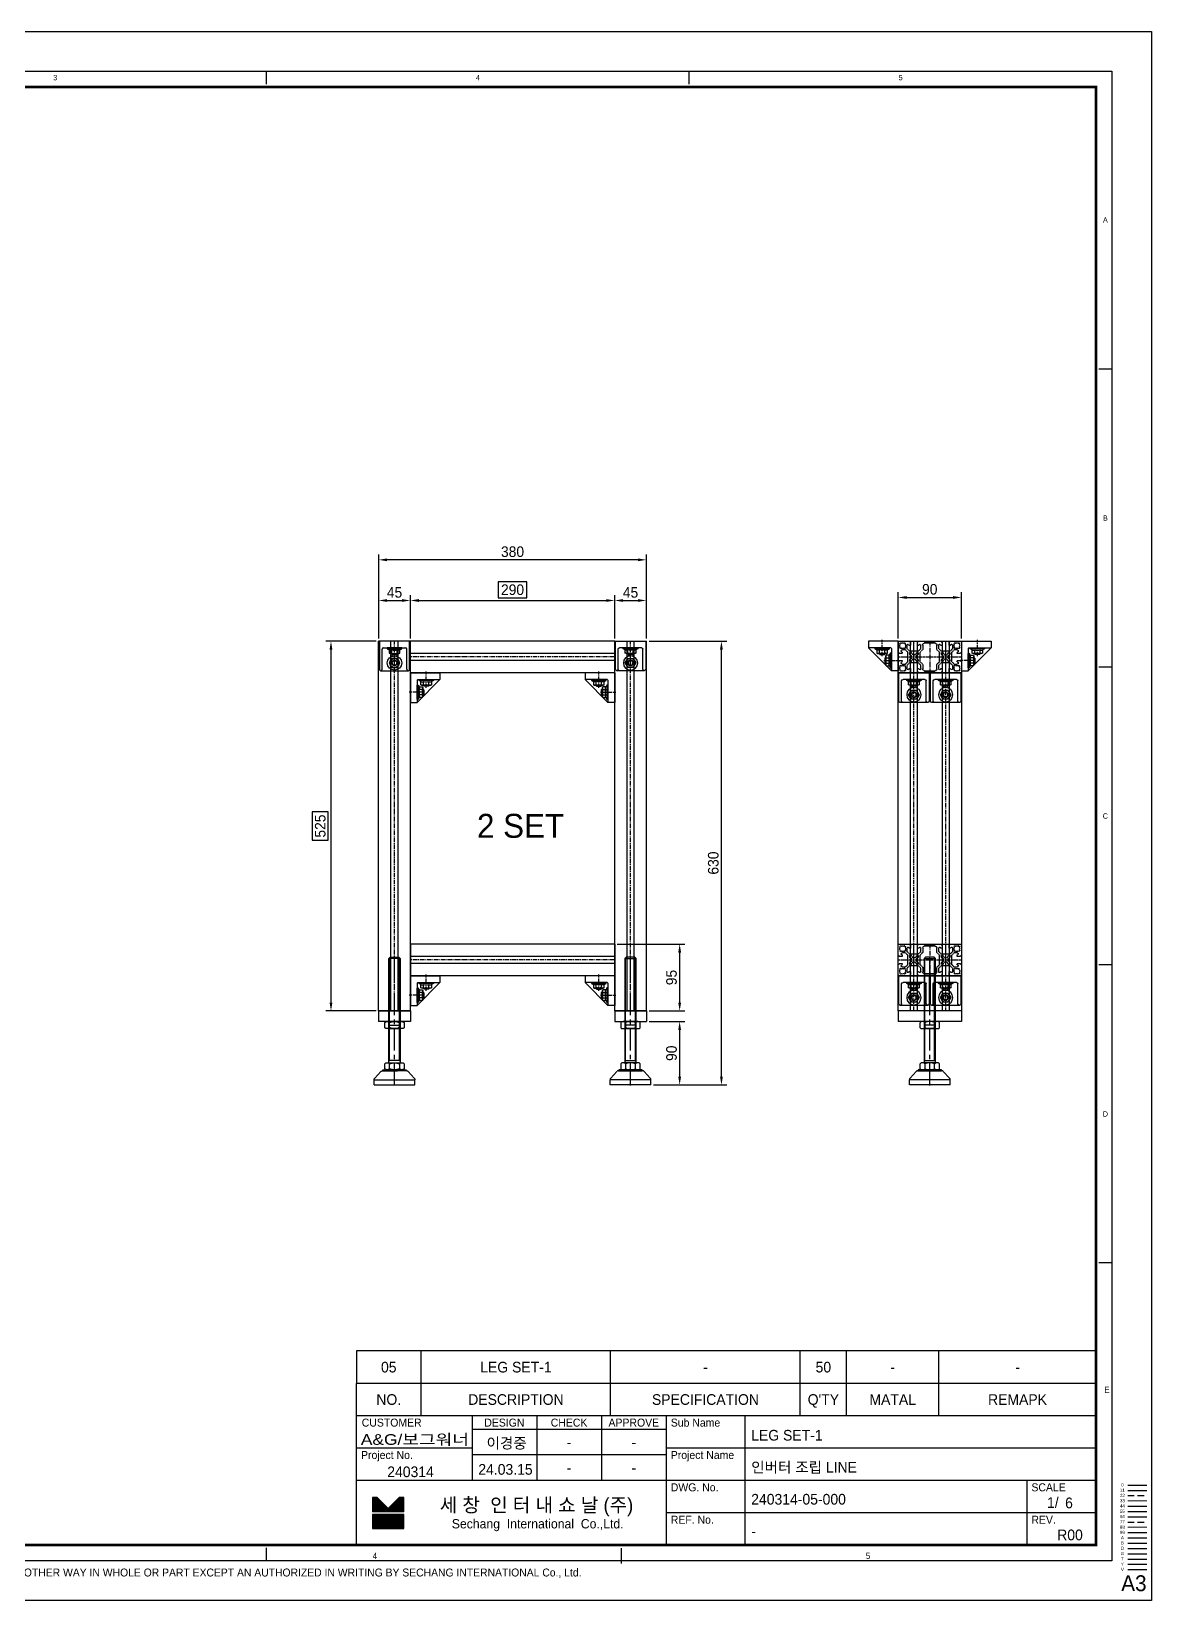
# Model space of a CAD drawing. Header units: inches. Extents: x 0 to 77285, y -118 to 40065.
# Drawn here: x 69500 to 71090, y 7929 to 10156 of the extents above; entities that cross this region are included whole.
import ezdxf
from ezdxf.enums import TextEntityAlignment as Align

# ---------------------------------------------------------------- set-up
doc = ezdxf.new("R2010")
doc.units = ezdxf.units.IN
doc.header["$LTSCALE"] = 5
doc.header["$MEASUREMENT"] = 0
for name, pattern in [('CENTER', [2, 1.25, -0.25, 0.25, -0.25]), ('HIDDEN', [0.375, 0.25, -0.125]), ('PHANTOM', [2.5, 1.25, -0.25, 0.25, -0.25, 0.25, -0.25])]:
    doc.linetypes.add(name, pattern=pattern)
for name, color, linetype in [('11', 1, 'CENTER'), ('22', 2, 'HIDDEN'), ('44', 4, 'Continuous'), ('55', 5, 'Continuous'), ('66', 6, 'PHANTOM'), ('77', 40, 'HIDDEN'), ('99', 181, 'Continuous'), ('A', 8, 'Continuous'), ('B', 123, 'Continuous'), ('D', 3, 'Continuous'), ('G', 231, 'Continuous'), ('T', 3, 'Continuous'), ('VV', 1, 'Continuous'), ('Y', 60, 'Continuous')]:
    doc.layers.add(name, color=color, linetype=linetype)
doc.layers.add('33', color=3, linetype='PHANTOM', lineweight=9)
doc.layers.add('88', color=35, linetype='Continuous', lineweight=5)
doc.styles.add('SCI', font='')
doc.styles.get('SCI').set_extended_font_data('Gulim')
doc.dimstyles.new('S', dxfattribs={"dimscale": 100, "dimtxt": 2.5, "dimasz": 2, "dimexe": 1.25, "dimexo": 0.625, "dimgap": -0.625, "dimtad": 1, "dimdec": 8, "dimtxsty": 'SCI', "dimcen": 2.5, "dimclrd": 1, "dimclre": 1, "dimclrt": 7, "dimadec": 8, "dimazin": 2, "dimtfac": 1, "dimtdec": 8, "dimtmove": 0, "dimatfit": 3, "dimfxl": 1, "dimarcsym": 0})
doc.dimstyles.new('SCH', dxfattribs={"dimtxt": 2.5, "dimasz": 2, "dimexe": 1.25, "dimexo": 0.625, "dimtad": 1, "dimdec": 8, "dimtxsty": 'SCI', "dimcen": 2.5, "dimclrd": 4, "dimclre": 4, "dimclrt": 7, "dimadec": 8, "dimazin": 2, "dimtfac": 1, "dimtdec": 8, "dimtmove": 0, "dimatfit": 3, "dimfxl": 1, "dimarcsym": 0})

# ---------------------------------------------------------------- blocks, each defined once
blk = doc.blocks.new('A$C47db6cef')
at = {"ltscale": 0.506191}
for p, q in [((16.5, 45), (2, 45)), ((16.5, 43.5), (16.5, 45)), ((28.5, 45), (16.5, 45)), ((28.5, 45), (28.5, 43.5)), ((36.5, 45), (28.5, 45)), ((37, 44.5), (36.5, 45)), ((53.5, 45), (53, 44.5)), ((61.5, 45), (53.5, 45)), ((61.5, 43.5), (61.5, 45)), ((73.5, 45), (61.5, 45)), ((73.5, 45), (73.5, 43.5)), ((88, 45), (73.5, 45)), ((0, 43), (0, 28.5)), ((0, 28.5), (1.5, 28.5)), ((0, 28.5), (0, 16.5)), ((1.5, 28.5), (1.5, 27.5)), ((1.5, 27.5), (6, 27.5)), ((3.1, 40.5), (2.3, 41.3)), ((2.3, 35.7), (3.1, 36.5)), ((3.7, 42.7), (4.5, 41.9)), ((4.5, 35.1), (3.7, 34.3)), ((6, 32.5), (10.5, 32.5)), ((6, 27.5), (6, 29.5)), ((8.5, 41.9), (9.3, 42.7)), ((9.3, 34.3), (8.5, 35.1)), ((10.7, 41.3), (9.9, 40.5)), ((9.9, 36.5), (10.7, 35.7)), ((10.5, 32.5), (14, 29)), ((12.5, 34.5), (12.5, 39)), ((16, 31), (12.5, 34.5)), ((14, 29), (14, 22.8)), ((14, 22.8), (14.3, 22.5)), ((14.3, 22.5), (14, 22.2)), ((15.5, 39), (17.5, 39)), ((22.2, 31), (16, 31)), ((16, 26.3), (16, 28)), ((19.5, 24.2), (16, 26.3)), ((17.5, 43.5), (16.5, 43.5)), ((17, 29), (18.7, 29)), ((17.5, 39), (17.5, 43.5)), ((18.7, 29), (20.8, 25.5)), ((22.5, 30.7), (22.2, 31)), ((22.8, 31), (22.5, 30.7)), ((29, 31), (22.8, 31)), ((24.2, 25.5), (26.3, 29)), ((29, 26.3), (25.5, 24.2)), ((26.3, 29), (28, 29)), ((27.5, 43.5), (27.5, 39)), ((28.5, 43.5), (27.5, 43.5)), ((27.5, 39), (29.5, 39)), ((32.5, 34.5), (29, 31)), ((29, 28), (29, 26.3)), ((31, 29), (35, 33)), ((31, 16), (31, 29)), ((32.5, 39), (32.5, 34.5)), ((35, 33), (35, 39.5)), ((44.7, 44.5), (37, 44.5)), ((37.5, 42), (52.5, 42)), ((45, 44.2), (44.7, 44.5)), ((45.3, 44.5), (45, 44.2)), ((53, 44.5), (45.3, 44.5)), ((55, 39.5), (55, 33)), ((55, 33), (59, 29)), ((57.5, 34.5), (57.5, 39)), ((61, 31), (57.5, 34.5)), ((59, 29), (59, 16)), ((60.5, 39), (62.5, 39)), ((67.2, 31), (61, 31)), ((61, 26.3), (61, 28)), ((64.5, 24.2), (61, 26.3)), ((62.5, 43.5), (61.5, 43.5)), ((62, 29), (63.7, 29)), ((62.5, 39), (62.5, 43.5)), ((63.7, 29), (65.8, 25.5)), ((67.5, 30.7), (67.2, 31)), ((67.8, 31), (67.5, 30.7)), ((74, 31), (67.8, 31)), ((69.2, 25.5), (71.3, 29)), ((74, 26.3), (70.5, 24.2)), ((71.3, 29), (73, 29)), ((72.5, 43.5), (72.5, 39)), ((73.5, 43.5), (72.5, 43.5)), ((72.5, 39), (74.5, 39)), ((77.5, 34.5), (74, 31)), ((74, 28), (74, 26.3)), ((75.7, 22.5), (76, 22.8)), ((76, 22.2), (75.7, 22.5)), ((76, 29), (79.5, 32.5)), ((76, 22.8), (76, 29)), ((77.5, 39), (77.5, 34.5)), ((80.1, 40.5), (79.3, 41.3)), ((79.3, 35.7), (80.1, 36.5)), ((79.5, 32.5), (84, 32.5)), ((80.7, 42.7), (81.5, 41.9)), ((81.5, 35.1), (80.7, 34.3)), ((84, 29.5), (84, 27.5)), ((84, 27.5), (88.5, 27.5)), ((85.5, 41.9), (86.3, 42.7)), ((86.3, 34.3), (85.5, 35.1)), ((87.7, 41.3), (86.9, 40.5)), ((86.9, 36.5), (87.7, 35.7)), ((88.5, 28.5), (90, 28.5)), ((88.5, 27.5), (88.5, 28.5)), ((90, 28.5), (90, 43)), ((90, 16.5), (90, 28.5)), ((0, 16.5), (0, 2)), ((1.5, 16.5), (0, 16.5)), ((1.5, 17.5), (1.5, 16.5)), ((6, 17.5), (1.5, 17.5)), ((2, 0), (16.5, 0)), ((3.1, 8.5), (2.3, 9.3)), ((2.3, 3.7), (3.1, 4.5)), ((3.7, 10.7), (4.5, 9.9)), ((4.5, 3.1), (3.7, 2.3)), ((6, 15.5), (6, 17.5)), ((10.5, 12.5), (6, 12.5)), ((8.5, 9.9), (9.3, 10.7)), ((9.3, 2.3), (8.5, 3.1)), ((10.7, 9.3), (9.9, 8.5)), ((9.9, 4.5), (10.7, 3.7)), ((14, 16), (10.5, 12.5)), ((12.5, 10.5), (16, 14)), ((12.5, 6), (12.5, 10.5)), ((14, 22.2), (14, 16)), ((17.5, 6), (15.5, 6)), ((16, 18.7), (19.5, 20.8)), ((16, 17), (16, 18.7)), ((16, 14), (22.2, 14)), ((16.5, 1.5), (17.5, 1.5)), ((16.5, 0), (16.5, 1.5)), ((16.5, 0), (28.5, 0)), ((18.7, 16), (17, 16)), ((17.5, 1.5), (17.5, 6)), ((20.8, 19.5), (18.7, 16)), ((22.2, 14), (22.5, 14.3)), ((22.5, 14.3), (22.8, 14)), ((22.8, 14), (29, 14)), ((26.3, 16), (24.2, 19.5)), ((25.5, 20.8), (29, 18.7)), ((28, 16), (26.3, 16)), ((27.5, 6), (27.5, 1.5)), ((29.5, 6), (27.5, 6)), ((27.5, 1.5), (28.5, 1.5)), ((28.5, 1.5), (28.5, 0)), ((28.5, 0), (35.5, 0)), ((29, 18.7), (29, 17)), ((29, 14), (32.5, 10.5)), ((35, 12), (31, 16)), ((32.5, 10.5), (32.5, 6)), ((35, 5.5), (35, 12)), ((35.5, 0), (36, 0.5)), ((36, 0.5), (44.7, 0.5)), ((52.5, 3), (37.5, 3)), ((44.7, 0.5), (45, 0.8)), ((45, 0.8), (45.3, 0.5)), ((45.3, 0.5), (54, 0.5)), ((54, 0.5), (54.5, 0)), ((59, 16), (55, 12)), ((55, 12), (55, 5.5)), ((57.5, 10.5), (61, 14)), ((57.5, 6), (57.5, 10.5)), ((62.5, 6), (60.5, 6)), ((61, 18.7), (64.5, 20.8)), ((61, 17), (61, 18.7)), ((61, 14), (67.2, 14)), ((61.5, 1.5), (62.5, 1.5)), ((61.5, 0), (61.5, 1.5)), ((63.7, 16), (62, 16)), ((62.5, 1.5), (62.5, 6)), ((65.8, 19.5), (63.7, 16)), ((67.2, 14), (67.5, 14.3)), ((67.5, 14.3), (67.8, 14)), ((67.8, 14), (74, 14)), ((71.3, 16), (69.2, 19.5)), ((70.5, 20.8), (74, 18.7)), ((73, 16), (71.3, 16)), ((72.5, 6), (72.5, 1.5)), ((74.5, 6), (72.5, 6)), ((72.5, 1.5), (73.5, 1.5)), ((73.5, 1.5), (73.5, 0)), ((74, 18.7), (74, 17)), ((74, 14), (77.5, 10.5)), ((76, 16), (76, 22.2)), ((79.5, 12.5), (76, 16)), ((77.5, 10.5), (77.5, 6)), ((80.1, 8.5), (79.3, 9.3)), ((79.3, 3.7), (80.1, 4.5)), ((84, 12.5), (79.5, 12.5)), ((80.7, 10.7), (81.5, 9.9)), ((81.5, 3.1), (80.7, 2.3)), ((84, 17.5), (84, 15.5)), ((88.5, 17.5), (84, 17.5)), ((85.5, 9.9), (86.3, 10.7)), ((86.3, 2.3), (85.5, 3.1)), ((87.7, 9.3), (86.9, 8.5)), ((86.9, 4.5), (87.7, 3.7)), ((88.5, 16.5), (88.5, 17.5)), ((90, 16.5), (88.5, 16.5)), ((90, 2), (90, 16.5))]:
    blk.add_line(p, q, dxfattribs=at)
for p, q in [((54.5, 0), (61.5, 0)), ((61.5, 0), (73.5, 0)), ((73.5, 0), (88, 0))]:
    blk.add_line(p, q)
for centre, radius, start, end in [((2, 43), 2, 90, 180), ((88, 43), 2, 0, 90), ((6.5, 38.5), 5, 123.463, 146.537), ((6.5, 38.5), 5, 213.463, 236.537), ((6.5, 38.5), 4, 149.4775, 210.5225), ((6.5, 38.5), 4, 59.4775, 120.5225), ((6.5, 38.5), 4, 239.4775, 300.5225), ((6, 31), 1.5, 90, 270), ((6.5, 38.5), 5, 33.463, 56.537), ((6.5, 38.5), 5, 303.463, 326.537), ((6.5, 38.5), 4, 329.4775, 30.5225), ((14, 39), 1.5, 0, 180), ((17, 28), 1, 90, 180), ((22.5, 22.5), 3.5, 150, 210), ((22.5, 22.5), 3.5, 60, 120), ((22.5, 22.5), 3.5, 330, 30), ((28, 28), 1, 0, 90), ((31, 39), 1.5, 0, 180), ((37.5, 39.5), 2.5, 90, 180), ((52.5, 39.5), 2.5, 0, 90), ((59, 39), 1.5, 0, 180), ((62, 28), 1, 90, 180), ((67.5, 22.5), 3.5, 150, 210), ((67.5, 22.5), 3.5, 60, 120), ((67.5, 22.5), 3.5, 330, 30), ((73, 28), 1, 0, 90), ((76, 39), 1.5, 0, 180), ((83.5, 38.5), 5, 123.463, 146.537), ((83.5, 38.5), 5, 213.463, 236.537), ((83.5, 38.5), 4, 149.4775, 210.5225), ((83.5, 38.5), 4, 59.4775, 120.5225), ((83.5, 38.5), 4, 239.4775, 300.5225), ((84, 31), 1.5, 270, 90), ((83.5, 38.5), 5, 33.463, 56.537), ((83.5, 38.5), 5, 303.463, 326.537), ((83.5, 38.5), 4, 329.4775, 30.5225), ((2, 2), 2, 180, 270), ((6.5, 6.5), 5, 123.463, 146.537), ((6.5, 6.5), 5, 213.463, 236.537), ((6.5, 6.5), 4, 149.4775, 210.5225), ((6, 14), 1.5, 90, 270), ((6.5, 6.5), 4, 59.4775, 120.5225), ((6.5, 6.5), 4, 239.4775, 300.5225), ((6.5, 6.5), 5, 33.463, 56.537), ((6.5, 6.5), 5, 303.463, 326.537), ((6.5, 6.5), 4, 329.4775, 30.5225), ((14, 6), 1.5, 180, 0), ((17, 17), 1, 180, 270), ((22.5, 22.5), 3.5, 240, 300), ((28, 17), 1, 270, 0), ((31, 6), 1.5, 180, 0), ((37.5, 5.5), 2.5, 180, 270), ((52.5, 5.5), 2.5, 270, 0), ((59, 6), 1.5, 180, 0), ((62, 17), 1, 180, 270), ((67.5, 22.5), 3.5, 240, 300), ((73, 17), 1, 270, 0), ((76, 6), 1.5, 180, 0), ((83.5, 6.5), 5, 123.463, 146.537), ((83.5, 6.5), 5, 213.463, 236.537), ((83.5, 6.5), 4, 149.4775, 210.5225), ((83.5, 6.5), 4, 59.4775, 120.5225), ((83.5, 6.5), 4, 239.4775, 300.5225), ((84, 14), 1.5, 270, 90), ((83.5, 6.5), 5, 33.463, 56.537), ((83.5, 6.5), 5, 303.463, 326.537), ((83.5, 6.5), 4, 329.4775, 30.5225), ((88, 2), 2, 270, 0)]:
    blk.add_arc(centre, radius, start, end, dxfattribs=at)
at = {"layer": '11', "ltscale": 0.506191}
for p, q in [((22.5, 45), (22.5, 0)), ((67.5, 0), (67.5, 45)), ((90, 22.5), (0, 22.5))]:
    blk.add_line(p, q, dxfattribs=at)
at = {"layer": '11'}
blk.add_line((45, 45), (45, 0), dxfattribs=at)
at = {"layer": 'A', "ltscale": 0.506191}
for p, q in [((0, 45), (0, 43)), ((2, 45), (0, 45)), ((53.5, 45), (36.5, 45)), ((90, 45), (88, 45)), ((90, 43), (90, 45)), ((0, 2), (0, 0)), ((0, 0), (2, 0)), ((35.5, 0), (54.5, 0)), ((90, 0), (90, 2))]:
    blk.add_line(p, q, dxfattribs=at)
at = {"layer": 'A'}
blk.add_line((88, 0), (90, 0), dxfattribs=at)
blk = doc.blocks.new('af!@$!2^^&&@$aD읾ㅇㄹA$C5BB358B1')
for p, q in [((1.7, 42), (43.7, 42)), ((1.7, 42), (1.7, 0)), ((12.2, 32.5), (11.2, 31.5)), ((43.7, 32.5), (11.2, 0)), ((11.2, 31.5), (11.2, 0)), ((11.2, 24.7), (12.7, 24.7)), ((11.2, 4), (11.2, 24.5)), ((12.2, 32.5), (43.7, 32.5)), ((12.7, 24.7), (12.7, 4.2)), ((12.7, 24.7), (14, 22)), ((14, 32.5), (34.5, 32.5)), ((14, 31), (14, 32.5)), ((34.5, 31), (14, 31)), ((16.7, 29.7), (14, 31)), ((16.7, 25.1), (16.7, 29.7)), ((17.8, 24.5), (16.7, 25.1)), ((30.7, 24.5), (17.8, 24.5)), ((20.2, 23.8), (20.2, 24.5)), ((28.2, 23.8), (20.2, 23.8)), ((21, 23), (20.2, 23.8)), ((20.5, 25.1), (20.5, 29.7)), ((27.4, 23), (21, 23)), ((27.4, 23), (28.2, 23.8)), ((28, 25.1), (28, 29.7)), ((28.2, 23.8), (28.2, 24.5)), ((31.7, 25.1), (30.7, 24.5)), ((34.5, 31), (31.7, 29.7)), ((31.7, 29.7), (31.7, 25.1)), ((34.5, 32.5), (34.5, 31)), ((43.7, 42), (43.7, 32.5)), ((12.7, 4.2), (11.2, 4.2)), ((14, 7), (12.7, 4.2)), ((14, 22), (18.6, 22)), ((18.6, 18.3), (14, 18.3)), ((18.6, 10.7), (14, 10.7)), ((18.6, 7), (14, 7)), ((18.6, 22), (19.2, 20.9)), ((19.2, 8.1), (18.6, 7)), ((19.2, 20.9), (19.2, 8.1)), ((19.9, 18.5), (19.2, 18.5)), ((19.9, 10.5), (19.2, 10.5)), ((19.9, 18.5), (19.9, 10.5)), ((20.7, 17.7), (19.9, 18.5)), ((20.7, 11.3), (19.9, 10.5)), ((20.7, 17.7), (20.7, 11.3)), ((1.7, 0), (11.2, 0))]:
    blk.add_line(p, q)
for centre, radius, start, end in [((18.6, 32.1), 3.06, 232.1211, 307.8789), ((18.6, 27.6), 3.06, 232.1211, 307.8789), ((24.2, 40.3), 11.3, 250.5288, 289.4712), ((24.2, 35.8), 11.3, 250.5288, 289.4712), ((29.9, 32.1), 3.06, 232.1211, 307.8789), ((29.9, 27.6), 3.06, 232.1211, 307.8789), ((11.6, 20.1), 3.06, 322.1211, 37.8789), ((3.4, 14.5), 11.3, 340.5288, 19.4712), ((11.6, 8.9), 3.06, 322.1211, 37.8789), ((16.2, 20.1), 3.06, 322.1211, 37.8789), ((8, 14.5), 11.3, 340.5288, 19.4712), ((16.2, 8.9), 3.06, 322.1211, 37.8789)]:
    blk.add_arc(centre, radius, start, end)
at = {"layer": '11'}
for p, q in [((24.2, 20.7), (24.2, 44)), ((21.8, 14.5), (0, 14.5))]:
    blk.add_line(p, q, dxfattribs=at)
blk = doc.blocks.new('A$C632A6005')
for p, q in [((-21.5, 0), (-21.5, -40)), ((21.5, 0), (-21.5, 0)), ((-17.5, -40), (-17.5, -11.5)), ((-15.5, -9.5), (15.5, -9.5)), ((10.3, -9.5), (-10.2, -9.5)), ((-10.2, -9.5), (-10.2, -11)), ((-10.2, -11), (10.3, -11)), ((-10.2, -11), (-7.5, -12.3)), ((-7.5, -12.3), (-7.5, -16.9)), ((-7.5, -16.9), (-6.4, -17.5)), ((-6.4, -17.5), (6.4, -17.5)), ((-4, -18.2), (-4, -17.5)), ((-4, -18.2), (4, -18.2)), ((-3.2, -19), (-4, -18.2)), ((-3.8, -16.9), (-3.8, -12.3)), ((-3.2, -19), (3.2, -19)), ((3.2, -19), (4, -18.2)), ((3.8, -16.9), (3.8, -12.3)), ((4, -18.2), (4, -17.5)), ((6.4, -17.5), (7.5, -16.9)), ((7.5, -12.3), (10.3, -11)), ((7.5, -16.9), (7.5, -12.3)), ((10.3, -11), (10.3, -9.5)), ((17.5, -40), (17.5, -11.5)), ((21.5, -40.1), (21.5, 0)), ((-19.5, -42), (19.6, -42)), ((-3.8, -24.5), (-7.5, -31)), ((-7.5, -31), (-3.8, -37.5)), ((3.8, -24.5), (-3.8, -24.5)), ((-3.8, -37.5), (3.8, -37.5)), ((7.5, -31), (3.8, -24.5)), ((3.8, -37.5), (7.5, -31))]:
    blk.add_line(p, q)
for radius in [10.2, 6.5, 4, 3.2]:
    blk.add_circle((0, -31), radius)
for centre, radius, start, end in [((-15.5, -11.5), 2, 90, 180), ((-5.6, -9.9), 3.06, 232.1211, 307.8789), ((-5.6, -14.4), 3.06, 232.1211, 307.8789), ((0, -22.5), 4.1, 121.3886, 166.7272), ((0, -1.7), 11.3, 250.5288, 289.4712), ((0, -6.2), 11.3, 250.5288, 289.4712), ((0, -22.5), 4.1, 13.2728, 58.6114), ((5.6, -9.9), 3.06, 232.1211, 307.8789), ((5.6, -14.4), 3.06, 232.1211, 307.8789), ((15.5, -11.5), 2, 0, 90), ((-19.5, -40), 2, 180, 270), ((-19.5, -40), 2, 270, 0), ((19.5, -40), 2, 180, 270), ((19.6, -40.1), 1.9, 270, 0)]:
    blk.add_arc(centre, radius, start, end)
blk = doc.blocks.new('A$Cf1812530')
for p, q in [((-90, 0), (0, 0)), ((-90, 0), (-90, -15)), ((0, 0), (0, -15)), ((-90, -15), (0, -15))]:
    blk.add_line(p, q)
blk = doc.blocks.new('A$Ca3d7606b')
for p, q in [((-6.9, 1.3), (-6.9, 8.7)), ((-6.9, 1.3), (-6.9, 8.7)), ((-6.9, 8.7), (-6.9, 1.3)), ((6.9, 0), (-6.9, 0)), ((6.9, 0), (-6.9, 0)), ((6.9, 1.3), (6.9, 8.7)), ((6.9, 1.3), (6.9, 8.7)), ((6.9, 1.3), (6.9, 8.7))]:
    blk.add_line(p, q)
for points in [[(-13.9, 8.7), (-13.9, 1.3)], [(10.4, 10), (-10.4, 10)], [(-10.4, 0), (10.4, 0)], [(13.9, 1.3), (13.9, 8.7)]]:
    blk.add_lwpolyline(points)
for centre, radius, start, end in [((-10.4, 4.9), 5.14, 47.6569, 132.3431), ((-10.4, 5.1), 5.14, 227.6569, 312.3431), ((0, -8.6), 18.6, 68.0805, 111.9195), ((0, 18.6), 18.6, 248.0805, 291.9195), ((10.4, 4.9), 5.14, 47.6569, 132.3431), ((10.4, 5.1), 5.14, 227.6569, 312.3431)]:
    blk.add_arc(centre, radius, start, end)
blk = doc.blocks.new('A$C68f407b1')
for p, q in [((-6, 181.5), (-8, 179.5)), ((-8, 179.5), (-8, 33.5)), ((-8, 179.5), (8, 179.5)), ((6, 181.5), (-6, 181.5)), ((8, 179.5), (6, 181.5)), ((8, 33.5), (8, 179.5)), ((-8, 34.5), (-8, 31.5)), ((-6.9, 30.2), (-6.9, 22.8)), ((6.9, 22.8), (6.9, 30.2)), ((8, 31.5), (8, 34.5)), ((-29, 0), (-29, 7.5)), ((29, 7.5), (-29, 7.5)), ((29, 0), (-29, 0)), ((-27.9, 9.8), (-19.2, 19.3)), ((-17.3, 20), (-4, 20)), ((17.3, 20), (-4, 20)), ((27.9, 9.8), (19.2, 19.3)), ((29, 0), (29, 7.5))]:
    blk.add_line(p, q)
for points in [[(-13.9, 30.2), (-13.9, 22.8)], [(10.4, 31.5), (-10.4, 31.5)], [(13.9, 22.8), (13.9, 30.2)], [(-10.4, 21.5), (10.4, 21.5)]]:
    blk.add_lwpolyline(points)
blk.add_lwpolyline([(-16.5, 20), (16.5, 20), (16.5, 21.5), (-16.5, 21.5)], close=True)
for centre, radius, start, end in [((-10.4, 26.4), 5.14, 47.6569, 132.3431), ((-10.4, 26.6), 5.14, 227.6569, 312.3431), ((0, 12.9), 18.6, 68.0805, 111.9195), ((0, 40.1), 18.6, 248.0805, 291.9195), ((10.4, 26.4), 5.14, 47.6569, 132.3431), ((10.4, 26.6), 5.14, 227.6569, 312.3431), ((-26, 7.5), 3, 128.8507, 180), ((-17.3, 17), 3, 90, 128.8507), ((17.3, 17), 3, 51.1493, 90), ((26, 7.5), 3, 0, 51.1493)]:
    blk.add_arc(centre, radius, start, end)
at = {"layer": '11', "ltscale": 5}
blk.add_line((0, -1), (0, 181.5), dxfattribs=at)
at = {"layer": 'A'}
blk.add_line((8, 85), (-8, 85), dxfattribs=at)
at = {"layer": 'T'}
for p, q in [((-6.9, 34.5), (-6.9, 180.6)), ((6.9, 34.5), (6.9, 180.6)), ((-6.9, 34.5), (-8, 33.5)), ((-6.9, 34.5), (6.9, 34.5)), ((8, 33.5), (6.9, 34.5))]:
    blk.add_line(p, q, dxfattribs=at)
at = {"layer": '44', "insert": (-27.6, 1.1), "char_height": 0.64, "width": 16.63, "attachment_point": 1, "style": 'SCI'}
blk.add_mtext('Q-MASTER SM16-150-58', dxfattribs=at)
blk = doc.blocks.new('A$C3044599b')
for p, q in [((-45, 0), (45, 0)), ((-45, -525), (-45, 0)), ((45, 0), (45, -525)), ((45, -525), (-45, -525))]:
    blk.add_line(p, q)
at = {"layer": '11'}
for p, q in [((-22.5, -525), (-22.5, 0)), ((22.5, 0), (22.5, -525))]:
    blk.add_line(p, q, dxfattribs=at)
at = {"layer": 'A'}
for p, q in [((-27.5, -525), (-27.5, 0)), ((-17.5, -525), (-17.5, 0)), ((17.5, 0), (17.5, -525)), ((27.5, 0), (27.5, -525))]:
    blk.add_line(p, q, dxfattribs=at)
at = {"xscale": -1}
blk.add_blockref('A$Cf1812530', (-45, -525), dxfattribs=at)
at = {"layer": '22', "xscale": -1}
for p in [(45, -45), (45, -475)]:
    blk.add_blockref('A$C47db6cef', p, dxfattribs=at)
at = {"layer": '44', "extrusion": (0, 0, -1), "zscale": -1}
blk.add_blockref('af!@$!2^^&&@$aD읾ㅇㄹA$C5BB358B1', (43.3, -42), dxfattribs=at)
at = {"layer": '44', "extrusion": (0, 0, -1), "xscale": -1, "zscale": -1}
blk.add_blockref('af!@$!2^^&&@$aD읾ㅇㄹA$C5BB358B1', (-43.3, -42), dxfattribs=at)
at = {"layer": '44', "xscale": -1}
for p in [(-22.5, -45), (22.5, -45), (-22.5, -475), (22.5, -475)]:
    blk.add_blockref('A$C632A6005', p, dxfattribs=at)
at = {"layer": '44'}
for name, p in [('A$C68f407b1', (0, -630)), ('A$Ca3d7606b', (0, -550))]:
    blk.add_blockref(name, p, dxfattribs=at)
blk = doc.blocks.new('A$Cec259d19')
for p, q in [((0, 15), (45, 15)), ((0, 15), (0, 0)), ((0, 0), (45, 0)), ((45, 15), (45, 0))]:
    blk.add_line(p, q)
blk = doc.blocks.new('A$Cae6afed0')
for p, q in [((145, 0, 0), (-145, 0, 0)), ((145, -525, 0), (145, 0, 0)), ((145, 0, 0), (190, 0, 0)), ((190, -525, 0), (190, 0, 0)), ((-190, -525), (-190, 0, 0)), ((-145, 0, 0), (-190, 0, 0)), ((-145, -525), (-145, 0, 0)), ((145, -45, 0), (-145, -45, 0)), ((145, -430, 0), (-145, -430)), ((-145, -430), (-145, -475)), ((145, -430, 0), (145, -475, 0)), ((145, -475, 0), (-145, -475)), ((-190, -525), (-145, -525)), ((190, -525, 0), (145, -525, 0))]:
    blk.add_line(p, q)
at = {"layer": '11'}
for p, q in [((167.5, -525, 0), (167.5, 0, 0)), ((-167.5, -525), (-167.5, 0, 0)), ((145, -22.5, 0), (-145, -22.5, 0)), ((145, -452.5, 0), (-145, -452.5))]:
    blk.add_line(p, q, dxfattribs=at)
at = {"layer": 'A'}
for p, q in [((162.5, -525, 0), (162.5, 0, 0)), ((172.5, -525, 0), (172.5, 0, 0)), ((-172.5, -525), (-172.5, 0, 0)), ((-162.5, -525), (-162.5, 0, 0)), ((145, -17.5, 0), (-145, -17.5, 0)), ((145, -27.5, 0), (-145, -27.5, 0)), ((145, -447.5, 0), (-145, -447.5)), ((145, -457.5, 0), (-145, -457.5))]:
    blk.add_line(p, q, dxfattribs=at)
at = {"xscale": -1}
blk.add_blockref('A$Cec259d19', (-145, -540), dxfattribs=at)
blk.add_blockref('A$Cec259d19', (145, -540, 0))
at = {"layer": '44', "xscale": -1}
for name, p in [('A$C632A6005', (167.5, 0, 0)), ('A$C68f407b1', (-167.5, -630)), ('A$Ca3d7606b', (-167.5, -550))]:
    blk.add_blockref(name, p, dxfattribs=at)
at = {"layer": '44'}
for name, p in [('A$C632A6005', (-167.5, 0, 0)), ('A$C68f407b1', (167.5, -630, 0)), ('A$Ca3d7606b', (167.5, -550, 0))]:
    blk.add_blockref(name, p, dxfattribs=at)
at = {"layer": '44', "extrusion": (0, 0, -1), "xscale": -1, "zscale": -1}
for p in [(146.7, -87, 0), (146.7, -517)]:
    blk.add_blockref('af!@$!2^^&&@$aD읾ㅇㄹA$C5BB358B1', p, dxfattribs=at)
at = {"layer": '44', "extrusion": (0, 0, -1), "zscale": -1}
for p in [(-146.7, -87, 0), (-146.7, -517, 0)]:
    blk.add_blockref('af!@$!2^^&&@$aD읾ㅇㄹA$C5BB358B1', p, dxfattribs=at)
blk = doc.blocks.new('A$C60684f4e')
at = {"linetype": 'Continuous'}
h = blk.add_hatch(dxfattribs=at)
h.set_pattern_fill('ANSI31', color=5, scale=0.492673, style=0)
h.set_pattern_definition([(45, (-371.08822, -367.43104), (-0.043546589, 0.043546589), [])])
h.paths.add_polyline_path([(278.45, -280.17), (278.45, -277.46), (277.58, -277.46), (275.49, -279.55), (273.4, -277.46), (272.54, -277.46), (272.54, -280.17)])
h.paths.add_polyline_path([(272.54, -280.67), (272.54, -283.38), (278.45, -283.38), (278.45, -280.67)])
at = {"color": 2}
for p, q in [((252.5, -10), (252.5, -7.5)), ((332.5, -10), (332.5, -7.5)), ((412.5, -63.9), (410, -63.9)), ((412.5, -120.3), (410, -120.3)), ((412.5, -176.7), (410, -176.7)), ((412.5, -233.1), (410, -233.1)), ((252.5, -289.5), (252.5, -287)), ((319.67, -290), (319.67, -287.08))]:
    blk.add_line(p, q, dxfattribs=at)
for p, q in [((409.5, -249.75), (269.5, -249.75)), ((269.5, -249.75), (269.5, -255.88)), ((269.5, -286.5), (269.5, -255.88)), ((409.5, -255.88), (269.5, -255.88)), ((409.5, -262), (269.5, -262)), ((328.12, -262), (328.12, -286.5)), ((328.12, -264.63), (291.38, -264.63)), ((328.12, -269.44), (291.38, -269.44)), ((415.47, -275.13), (419.07, -275.13))]:
    blk.add_line(p, q)
at = {"color": 3}
for p, q in [((281.75, -255.88), (281.75, -249.75)), ((317.62, -255.88), (317.62, -249.75)), ((353.5, -255.88), (353.5, -249.75)), ((362.25, -255.88), (362.25, -249.75)), ((379.75, -255.88), (379.75, -249.75)), ((281.75, -262), (281.75, -255.88)), ((317.62, -262), (317.62, -255.88)), ((353.5, -262), (353.5, -255.88)), ((362.25, -262), (362.25, -255.88)), ((379.75, -262), (379.75, -255.88)), ((291.38, -262), (291.38, -274.25)), ((303.62, -262), (303.62, -274.25)), ((315.88, -262), (315.88, -274.25)), ((343, -262), (343, -286.5)), ((291.38, -268.13), (269.5, -268.13)), ((409.57, -268.13), (328.12, -268.13)), ((409.5, -274.25), (269.5, -274.25)), ((409.57, -280.38), (328.12, -280.38))]:
    blk.add_line(p, q, dxfattribs=at)
at = {"color": 5, "linetype": 'Continuous'}
for p, q in [((272.54, -277.46), (272.54, -280.17)), ((273.4, -277.46), (272.54, -277.46)), ((273.4, -277.46), (275.49, -279.55)), ((277.58, -277.46), (275.49, -279.55)), ((278.45, -277.46), (277.58, -277.46)), ((278.45, -280.17), (278.45, -277.46)), ((278.45, -280.17), (272.54, -280.17)), ((278.45, -280.67), (272.54, -280.67)), ((272.54, -280.67), (272.54, -283.38)), ((278.45, -283.38), (278.45, -280.67)), ((272.54, -283.38), (278.45, -283.38))]:
    blk.add_line(p, q, dxfattribs=at)
at = {"color": 2}
blk.add_lwpolyline([(12.5, -289.5), (12.5, -7.5), (412.5, -7.5), (412.5, -289.5)], close=True, dxfattribs=at)
at = {"color": 40, "const_width": 0.5}
blk.add_lwpolyline([(15.5, -286.5), (15.5, -10.5), (409.5, -10.5), (409.5, -286.5)], close=True, dxfattribs=at)
at = {"layer": '11'}
blk.add_line((415.47, -276.13), (419.07, -276.13), dxfattribs=at)
at = {"layer": '22'}
blk.add_line((415.47, -277.13), (419.07, -277.13), dxfattribs=at)
at = {"layer": '33'}
blk.add_line((415.47, -278.13), (419.07, -278.13), dxfattribs=at)
at = {"layer": '44'}
blk.add_line((415.47, -279.13), (419.07, -279.13), dxfattribs=at)
at = {"layer": '55'}
blk.add_line((415.47, -280.13), (419.07, -280.13), dxfattribs=at)
at = {"layer": '66'}
blk.add_line((415.47, -281.13), (419.07, -281.13), dxfattribs=at)
at = {"layer": '77'}
blk.add_line((415.47, -282.13), (419.07, -282.13), dxfattribs=at)
at = {"layer": '88'}
blk.add_line((415.47, -283.13), (419.07, -283.13), dxfattribs=at)
at = {"layer": '99'}
blk.add_line((415.47, -284.13), (419.07, -284.13), dxfattribs=at)
at = {"layer": 'A'}
blk.add_line((415.47, -285.13), (419.07, -285.13), dxfattribs=at)
at = {"layer": 'B'}
blk.add_line((415.47, -286.13), (419.07, -286.13), dxfattribs=at)
at = {"layer": 'D'}
blk.add_line((415.47, -287.13), (419.07, -287.13), dxfattribs=at)
at = {"layer": 'Defpoints', "color": 1}
blk.add_lwpolyline([(0, -297), (0, 0), (420, 0), (420, -297)], close=True, dxfattribs=at)
at = {"layer": 'G'}
blk.add_line((415.47, -288.13), (419.07, -288.13), dxfattribs=at)
at = {"layer": 'T'}
for p, q in [((396.38, -274.25), (396.38, -286.5)), ((415.47, -289.13), (419.07, -289.13))]:
    blk.add_line(p, q, dxfattribs=at)
at = {"layer": 'VV'}
blk.add_line((415.47, -291.13), (419.07, -291.13), dxfattribs=at)
at = {"layer": 'Y'}
blk.add_line((415.47, -290.13), (419.07, -290.13), dxfattribs=at)
at = {"color": 2, "style": 'SCI'}
for s, height, p in [('3', 1, (212.5, -8.75)), ('4', 1, (292.5, -8.75)), ('5', 1, (372.5, -8.75)), ('A', 1, (411.25, -35.7)), ('B', 1, (411.25, -92.1)), ('C', 1, (411.25, -148.5)), ('D', 1, (411.25, -204.9)), ('E', 1.17, (411.54, -257.1)), ('4', 1.17, (273, -288.54)), ('5', 1.17, (366.33, -288.54))]:
    blk.add_text(s, height=height, dxfattribs=at).set_placement(p, align=Align.MIDDLE_CENTER)
at = {"style": 'SCI'}
for s, height, p in [('NO.', 2.019, (275.62, -258.94)), ('DESCRIPTION', 2.0192, (299.69, -258.94)), ('SPECIFICATION', 2.0192, (335.56, -258.94)), ("Q'TY", 2.019, (357.88, -258.94)), ('MATAL', 2.019, (371, -258.94)), ('REMAPK', 2.019, (394.62, -258.94)), ('DESIGN', 1.514, (297.5, -263.31)), ('CHECK', 1.514, (309.75, -263.31)), ('APPROVE', 1.514, (322, -263.31)), ('이경중', 2.019, (297.93, -267.2)), ('-', 2.02, (309.75, -267.03)), ('-', 2.02, (322, -267.03)), ('0', 0.6, (414.47, -275.09)), ('세 창  인 터 내 쇼 날 (주)', 2.6509, (303.58, -278.9)), ('Sechang  International  Co.,Ltd.', 1.7673, (303.81, -282.45))]:
    blk.add_text(s, height=height, dxfattribs=at).set_placement(p, align=Align.MIDDLE_CENTER)
for s, height, p in [('CUSTOMER', 1.514, (270.51, -263.31)), ('Sub Name', 1.514, (329, -263.31)), ('Project No.', 1.5144, (270.38, -269.44)), ('Project Name', 1.5144, (329, -269.44)), ('DWG. No.', 1.514, (329, -275.56)), ('SCALE', 1.514, (397.25, -275.56)), ('REF. No.', 1.514, (329, -281.69)), ('REV.', 1.514, (397.25, -281.69))]:
    blk.add_text(s, height=height, dxfattribs=at).set_placement(p, align=Align.MIDDLE_LEFT)
at = {"color": 40, "style": 'SCI'}
for s, height, p in [('-', 2.02, (309.75, -271.84)), ('-', 2.02, (322, -271.84)), ('1/', 2.019, (401.31, -278.44))]:
    blk.add_text(s, height=height, dxfattribs=at).set_placement(p, align=Align.MIDDLE_CENTER)
at = {"color": 3, "linetype": 'Continuous', "style": 'SCI'}
blk.add_text('IT MUST NOT BE REPRODUCED OR DISCLOSED TO OTHERS OR USED IN ANY OTHER WAY IN WHOLE OR PART EXCEPT AN AUTHORIZED IN WRITING BY SECHANG INTERNATIONAL Co., Ltd.', height=1.5, dxfattribs=at).set_placement((131.88, -292.43))
at = {"color": 2, "style": 'SCI'}
blk.add_text('A3', height=3, dxfattribs=at).set_placement((419.05, -296.11), align=Align.BOTTOM_RIGHT)
at = {"layer": '11', "style": 'SCI'}
blk.add_text('11', height=0.6, dxfattribs=at).set_placement((414.47, -276.09), align=Align.MIDDLE_CENTER)
at = {"layer": '22', "style": 'SCI'}
blk.add_text('22', height=0.6, dxfattribs=at).set_placement((414.47, -277.09), align=Align.MIDDLE_CENTER)
at = {"layer": '33', "style": 'SCI'}
blk.add_text('33', height=0.6, dxfattribs=at).set_placement((414.47, -278.09), align=Align.MIDDLE_CENTER)
at = {"layer": '44', "style": 'SCI'}
blk.add_text('44', height=0.6, dxfattribs=at).set_placement((414.47, -279.09), align=Align.MIDDLE_CENTER)
at = {"layer": '55', "style": 'SCI'}
blk.add_text('55', height=0.6, dxfattribs=at).set_placement((414.47, -280.09), align=Align.MIDDLE_CENTER)
at = {"layer": '66', "style": 'SCI'}
blk.add_text('66', height=0.6, dxfattribs=at).set_placement((414.47, -281.09), align=Align.MIDDLE_CENTER)
at = {"layer": '77', "style": 'SCI'}
blk.add_text('77', height=0.6, dxfattribs=at).set_placement((414.47, -282.09), align=Align.MIDDLE_CENTER)
at = {"layer": '88', "style": 'SCI'}
blk.add_text('88', height=0.6, dxfattribs=at).set_placement((414.47, -283.09), align=Align.MIDDLE_CENTER)
at = {"layer": '99', "style": 'SCI'}
blk.add_text('99', height=0.6, dxfattribs=at).set_placement((414.47, -284.09), align=Align.MIDDLE_CENTER)
at = {"layer": 'A', "style": 'SCI'}
blk.add_text('A', height=0.6, dxfattribs=at).set_placement((414.47, -285.09), align=Align.MIDDLE_CENTER)
at = {"layer": 'B', "style": 'SCI'}
blk.add_text('B', height=0.6, dxfattribs=at).set_placement((414.47, -286.09), align=Align.MIDDLE_CENTER)
at = {"layer": 'D', "style": 'SCI'}
blk.add_text('D', height=0.6, dxfattribs=at).set_placement((414.47, -287.09), align=Align.MIDDLE_CENTER)
at = {"layer": 'G', "style": 'SCI'}
blk.add_text('G', height=0.6, dxfattribs=at).set_placement((414.47, -288.09), align=Align.MIDDLE_CENTER)
at = {"layer": 'T', "style": 'SCI'}
blk.add_text('T', height=0.6, dxfattribs=at).set_placement((414.47, -289.09), align=Align.MIDDLE_CENTER)
at = {"layer": 'VV', "style": 'SCI'}
blk.add_text('V', height=0.6, dxfattribs=at).set_placement((414.47, -291.09), align=Align.MIDDLE_CENTER)
at = {"layer": 'Y', "style": 'SCI'}
blk.add_text('Y', height=0.6, dxfattribs=at).set_placement((414.47, -290.09), align=Align.MIDDLE_CENTER)
blk = doc.blocks.new('*D800')
at = {"color": 1, "lineweight": -2, "transparency": 16777216}
for p, q in [((70037.6, 9294.4), (70037.6, 9355.8)), ((70202.7, 9374.9), (70162.4, 9374.9)), ((70162.4, 9374.9), (70162.4, 9352)), ((70202.7, 9352), (70202.7, 9374.9)), ((70327.6, 9294.4), (70327.6, 9355.8)), ((70049.6, 9348.3), (70315.6, 9348.3)), ((70162.4, 9352), (70202.7, 9352))]:
    blk.add_line(p, q, dxfattribs=at)
at = {"color": 1, "transparency": 16777216}
for points in [[(70049.6, 9350.3), (70049.6, 9346.3), (70037.6, 9348.3)], [(70315.6, 9350.3), (70315.6, 9346.3), (70327.6, 9348.3)]]:
    blk.add_solid(points, dxfattribs=at)
at = {"layer": 'Defpoints', "color": 0, "transparency": 16777216}
for p in [(70327.6, 9348.3), (70037.6, 9290.6, 0), (70327.6, 9290.6, 0)]:
    blk.add_point(p, dxfattribs=at)
at = {"color": 7, "transparency": 16777216, "insert": (70182.6, 9363.5), "char_height": 15, "attachment_point": 5, "style": 'SCI'}
blk.add_mtext('290', dxfattribs=at)
blk = doc.blocks.new('*D801')
at = {"color": 1, "lineweight": -2, "transparency": 16777216}
for p, q in [((69988.8, 9290.6), (69917.4, 9290.6)), ((69924.9, 9278.6), (69924.9, 8777.6)), ((69921.1, 9048.3), (69898.2, 9048.3)), ((69898.2, 9048.3), (69898.2, 9007.9)), ((69921.1, 9007.9), (69921.1, 9048.3)), ((69898.2, 9007.9), (69921.1, 9007.9)), ((69988.8, 8765.6), (69917.4, 8765.6))]:
    blk.add_line(p, q, dxfattribs=at)
at = {"color": 1, "transparency": 16777216}
for points in [[(69922.9, 9278.6), (69926.9, 9278.6), (69924.9, 9290.6)], [(69922.9, 8777.6), (69926.9, 8777.6), (69924.9, 8765.6)]]:
    blk.add_solid(points, dxfattribs=at)
at = {"layer": 'Defpoints', "color": 0, "transparency": 16777216}
for p in [(69992.6, 9290.6, 0), (69924.9, 8765.6), (69992.6, 8765.6)]:
    blk.add_point(p, dxfattribs=at)
at = {"color": 7, "transparency": 16777216, "insert": (69909.7, 9028.1), "char_height": 15, "attachment_point": 5, "rotation": 90, "style": 'SCI'}
blk.add_mtext('525', dxfattribs=at)
blk = doc.blocks.new('*D836')
at = {"color": 4, "lineweight": -2, "transparency": 16777216}
for p, q in [((69992.6, 9294.4), (69992.6, 9355.8)), ((70037.6, 9294.4), (70037.6, 9355.8)), ((70004.6, 9348.3), (70025.6, 9348.3))]:
    blk.add_line(p, q, dxfattribs=at)
at = {"color": 4, "transparency": 16777216}
for points in [[(70004.6, 9350.3), (70004.6, 9346.3), (69992.6, 9348.3)], [(70025.6, 9350.3), (70025.6, 9346.3), (70037.6, 9348.3)]]:
    blk.add_solid(points, dxfattribs=at)
at = {"layer": 'Defpoints', "color": 0, "transparency": 16777216}
for p in [(70037.6, 9348.3), (69992.6, 9290.6, 0), (70037.6, 9290.6, 0)]:
    blk.add_point(p, dxfattribs=at)
at = {"color": 7, "transparency": 16777216, "insert": (70015.1, 9359.7), "char_height": 15, "attachment_point": 5, "style": 'SCI'}
blk.add_mtext('45', dxfattribs=at)
blk = doc.blocks.new('*D837')
at = {"color": 4, "lineweight": -2, "transparency": 16777216}
for p, q in [((70327.6, 9294.4), (70327.6, 9355.8)), ((70372.6, 9294.4), (70372.6, 9355.8)), ((70339.6, 9348.3), (70360.6, 9348.3))]:
    blk.add_line(p, q, dxfattribs=at)
at = {"color": 4, "transparency": 16777216}
for points in [[(70339.6, 9350.3), (70339.6, 9346.3), (70327.6, 9348.3)], [(70360.6, 9350.3), (70360.6, 9346.3), (70372.6, 9348.3)]]:
    blk.add_solid(points, dxfattribs=at)
at = {"layer": 'Defpoints', "color": 0, "transparency": 16777216}
for p in [(70372.6, 9348.3), (70327.6, 9290.6, 0), (70372.6, 9290.6, 0)]:
    blk.add_point(p, dxfattribs=at)
at = {"color": 7, "transparency": 16777216, "insert": (70350.1, 9359.7), "char_height": 15, "attachment_point": 5, "style": 'SCI'}
blk.add_mtext('45', dxfattribs=at)
blk = doc.blocks.new('*D838')
at = {"color": 4, "lineweight": -2, "transparency": 16777216}
for p, q in [((69992.6, 9294.4), (69992.6, 9413.5)), ((70360.6, 9406), (70004.6, 9406)), ((70372.6, 9294.4), (70372.6, 9413.5))]:
    blk.add_line(p, q, dxfattribs=at)
at = {"color": 4, "transparency": 16777216}
for points in [[(70004.6, 9408), (70004.6, 9404), (69992.6, 9406)], [(70360.6, 9408), (70360.6, 9404), (70372.6, 9406)]]:
    blk.add_solid(points, dxfattribs=at)
at = {"layer": 'Defpoints', "color": 0, "transparency": 16777216}
for p in [(69992.6, 9406), (69992.6, 9290.6, 0), (70372.6, 9290.6, 0)]:
    blk.add_point(p, dxfattribs=at)
at = {"color": 7, "transparency": 16777216, "insert": (70182.6, 9417.5), "char_height": 15, "attachment_point": 5, "style": 'SCI'}
blk.add_mtext('380', dxfattribs=at)
blk = doc.blocks.new('*D839')
at = {"color": 4, "lineweight": -2, "transparency": 16777216}
for p, q in [((70331.3, 8860.6), (70427.3, 8860.6)), ((70419.8, 8848.6), (70419.8, 8777.6)), ((70376.3, 8765.6), (70427.3, 8765.6))]:
    blk.add_line(p, q, dxfattribs=at)
at = {"color": 4, "transparency": 16777216}
for points in [[(70417.8, 8848.6), (70421.8, 8848.6), (70419.8, 8860.6)], [(70417.8, 8777.6), (70421.8, 8777.6), (70419.8, 8765.6)]]:
    blk.add_solid(points, dxfattribs=at)
at = {"layer": 'Defpoints', "color": 0, "transparency": 16777216}
for p in [(70327.6, 8860.6, 0), (70372.6, 8765.6, 0), (70419.8, 8765.6)]:
    blk.add_point(p, dxfattribs=at)
at = {"color": 7, "transparency": 16777216, "insert": (70408.3, 8813.1), "char_height": 15, "attachment_point": 5, "rotation": 90, "style": 'SCI'}
blk.add_mtext('95', dxfattribs=at)
blk = doc.blocks.new('*D840')
at = {"color": 4, "lineweight": -2, "transparency": 16777216}
for p, q in [((70376.3, 8750.6), (70427.3, 8750.6)), ((70419.8, 8738.6), (70419.8, 8672.6)), ((70382.8, 8660.6), (70427.3, 8660.6))]:
    blk.add_line(p, q, dxfattribs=at)
at = {"color": 4, "transparency": 16777216}
for points in [[(70417.8, 8738.6), (70421.8, 8738.6), (70419.8, 8750.6)], [(70417.8, 8672.6), (70421.8, 8672.6), (70419.8, 8660.6)]]:
    blk.add_solid(points, dxfattribs=at)
at = {"layer": 'Defpoints', "color": 0, "transparency": 16777216}
for p in [(70372.6, 8750.6, 0), (70379.1, 8660.6, 0), (70419.8, 8660.6)]:
    blk.add_point(p, dxfattribs=at)
at = {"color": 7, "transparency": 16777216, "insert": (70408.3, 8705.6), "char_height": 15, "attachment_point": 5, "rotation": 90, "style": 'SCI'}
blk.add_mtext('90', dxfattribs=at)
blk = doc.blocks.new('*D841')
at = {"color": 4, "lineweight": -2, "transparency": 16777216}
for p, q in [((70376.3, 9290.6), (70486.6, 9290.6)), ((70479.1, 8672.6), (70479.1, 9278.6)), ((70382.8, 8660.6), (70486.6, 8660.6))]:
    blk.add_line(p, q, dxfattribs=at)
at = {"color": 4, "transparency": 16777216}
for points in [[(70477.1, 9278.6), (70481.1, 9278.6), (70479.1, 9290.6)], [(70477.1, 8672.6), (70481.1, 8672.6), (70479.1, 8660.6)]]:
    blk.add_solid(points, dxfattribs=at)
at = {"layer": 'Defpoints', "color": 0, "transparency": 16777216}
for p in [(70372.6, 9290.6, 0), (70479.1, 9290.6), (70379.1, 8660.6, 0)]:
    blk.add_point(p, dxfattribs=at)
at = {"color": 7, "transparency": 16777216, "insert": (70467.6, 8975.6), "char_height": 15, "attachment_point": 5, "rotation": 90, "style": 'SCI'}
blk.add_mtext('630', dxfattribs=at)
blk = doc.blocks.new('*D842')
at = {"color": 4, "lineweight": -2, "transparency": 16777216}
for p, q in [((70729.8, 9294.4), (70729.8, 9360.1)), ((70819.8, 9294.4), (70819.8, 9360.1)), ((70741.8, 9352.6), (70807.8, 9352.6))]:
    blk.add_line(p, q, dxfattribs=at)
at = {"color": 4, "transparency": 16777216}
for points in [[(70741.8, 9354.6), (70741.8, 9350.6), (70729.8, 9352.6)], [(70807.8, 9354.6), (70807.8, 9350.6), (70819.8, 9352.6)]]:
    blk.add_solid(points, dxfattribs=at)
at = {"layer": 'Defpoints', "color": 0, "transparency": 16777216}
for p in [(70819.8, 9352.6), (70729.8, 9290.6), (70819.8, 9290.6)]:
    blk.add_point(p, dxfattribs=at)
at = {"color": 7, "transparency": 16777216, "insert": (70774.8, 9364.1), "char_height": 15, "attachment_point": 5, "style": 'SCI'}
blk.add_mtext('90', dxfattribs=at)

msp = doc.modelspace()

# ---------------------------------------------------------------- block references
at = {"xscale": 7.5, "yscale": 7.5, "zscale": 7.5}
msp.add_blockref('A$C60684f4e', (67939.72535195, 10156.14629754), dxfattribs=at)
for name, p in [('A$Cae6afed0', (70182.56759354, 9290.61181028)), ('A$C3044599b', (70774.8461365, 9290.61181028))]:
    msp.add_blockref(name, p)

# ---------------------------------------------------------------- texts
at = {"style": 'SCI'}
msp.add_text('2 SET', height=34.009434135, dxfattribs=at).set_placement((70132.15010587, 9028.44583346), align=Align.MIDDLE_LEFT)
for s, height, p in [('05', 15.144230769, (70006.91285195, 8260.05254754)), ('LEG SET-1', 15.144230769, (70187.38160195, 8260.05254754)), ('50', 15.144230769, (70623.78785195, 8260.05254754)), ('-', 15.14423077, (70456.44410195, 8260.05254754)), ('-', 15.14423077, (70722.22535195, 8260.05254754)), ('-', 15.14423077, (70899.41285195, 8260.05254754))]:
    msp.add_text(s, height=height, dxfattribs=at).set_placement(p, align=Align.MIDDLE_CENTER)
at = {"color": 40, "style": 'SCI', "width": 1.13984}
msp.add_text('A&G/보그워너', height=15.144230769, dxfattribs=at).set_placement((69967.25893315, 8149.77382398), (70120.70912866, 8149.77382398), align=Align.FIT)
at = {"color": 40, "style": 'SCI'}
for s, height, p in [('LEG SET-1', 15.144230769, (70521.38476746, 8163.38187447)), ('인버터 조립 LINE', 15.1442307692, (70521.38476746, 8117.94918216)), ('240314-05-000', 15.1442307692, (70521.38476746, 8072.51648985)), ('6', 15.14423077, (70966.94495561, 8067.342211)), ('-', 15.14423077, (70521.38476746, 8027.08379754))]:
    msp.add_text(s, height=height, dxfattribs=at).set_placement(p, align=Align.MIDDLE_LEFT)
for s, p in [('240314', (70037.82128139, 8111.51288408)), ('24.03.15', (70172.56948221, 8114.920336)), ('R00', (70973.87198657, 8021.9095187))]:
    msp.add_text(s, height=15.144230769, dxfattribs=at).set_placement(p, align=Align.MIDDLE_CENTER)

# ---------------------------------------------------------------- dimensions: what is measured, and where the dimension line sits
for base, p1, p2, dimstyle, picture, middle in [((69992.5675935366, 9406.0464964171), (70372.5675935364, 9290.6118102792, 0.0000000021), (69992.5675935366, 9290.6118102792, -0.0000000027), 'SCH', '*D838', (70182.5675935365, 9417.4862434211)), ((70037.5675935366, 9348.2642840608), (69992.5675935366, 9290.6118102792, -0.0000000027), (70037.5675935366, 9290.6118102792, -0.0000000027), 'SCH', '*D836', (70015.0675935366, 9359.7140177492)), ((70327.5675935364, 9348.2642840608), (70037.5675935366, 9290.6118102792, -0.0000000027), (70327.5675935364, 9290.6118102792, 0.0000000021), 'S', '*D800', (70182.5675935365, 9363.4540310647)), ((70372.5675935364, 9348.2642840608), (70327.5675935364, 9290.6118102792, 0.0000000021), (70372.5675935364, 9290.6118102792, 0.0000000021), 'SCH', '*D837', (70350.0675935364, 9359.7140177492)), ((70819.8461365031, 9352.6474570417), (70729.8461365031, 9290.6118102792), (70819.8461365031, 9290.6118102792), 'SCH', '*D842', (70774.8461365031, 9364.0872040457))]:
    dim = msp.add_linear_dim(base=base, p1=p1, p2=p2, dimstyle=dimstyle, override={"dimscale": 6})
    dim.commit()
    dim.dimension.update_dxf_attribs({"geometry": picture, "text_midpoint": middle})
for base, p1, p2, dimstyle, picture, middle in [((69924.857818217, 8765.6118102792), (69992.5675935366, 9290.6118102792, -0.0000000027), (69992.5675935366, 8765.6118102792), 'S', '*D801', (69909.668071213, 9028.1118102792)), ((70479.0645782284, 9290.6118102792), (70379.0675935364, 8660.6118102792, 0.0000000047), (70372.5675935364, 9290.6118102792, 0.0000000021), 'SCH', '*D841', (70467.6248312244, 8975.6118102792)), ((70419.7703077614, 8765.6118102793), (70327.5675935364, 8860.6118102798, 0.0000000048), (70372.5675935364, 8765.6118102792, 0.0000000047), 'SCH', '*D839', (70408.3305607574, 8813.1118102795)), ((70419.7703077615, 8660.6118102792), (70372.5675935364, 8750.6118102792, 0.0000000047), (70379.0675935364, 8660.6118102792, 0.0000000047), 'SCH', '*D840', (70408.3305607575, 8705.6118102792))]:
    dim = msp.add_linear_dim(base=base, p1=p1, p2=p2, angle=90, dimstyle=dimstyle, override={"dimscale": 6})
    dim.commit()
    dim.dimension.update_dxf_attribs({"geometry": picture, "text_midpoint": middle})

doc.saveas('drawing.dxf')
